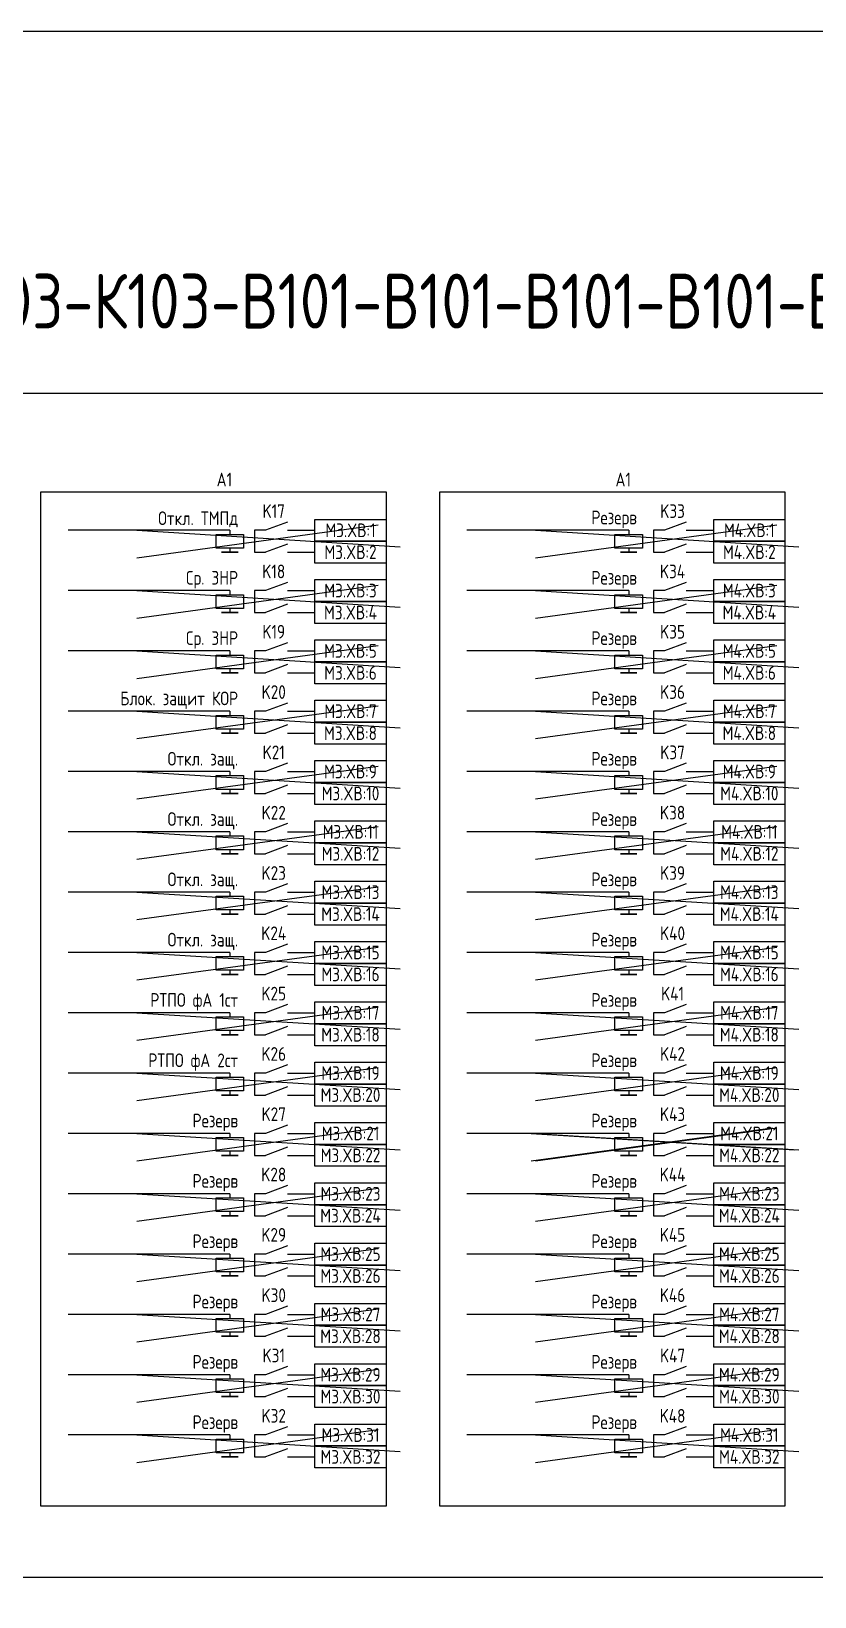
# Model space of a CAD drawing. Header units: millimetres. Extents: x -1117 to 3702, y -90 to 586.
# Drawn here: x -671.2 to -528.3, y 300.5 to 586 of the extents above; entities that cross this region are included whole.
import ezdxf

# ---------------------------------------------------------------- set-up
doc = ezdxf.new("R2010")
doc.units = ezdxf.units.MM
doc.styles.add('Gost_type_A', font='GOST_A.TTF')

msp = doc.modelspace()

# ---------------------------------------------------------------- linework, layer by layer
for p, q in [((-634.98, 494.99), (-664.48, 494.99)), ((-634.98, 494.99), (-634.98, 494.24)), ((-562.25, 494.99), (-591.75, 494.99)), ((-562.25, 494.99), (-562.25, 494.24)), ((-634.98, 491.74), (-634.98, 490.99)), ((-562.25, 491.74), (-562.25, 490.99)), ((-634.98, 483.99), (-664.48, 483.99)), ((-634.98, 483.99), (-634.98, 483.24)), ((-562.25, 483.99), (-591.75, 483.99)), ((-562.25, 483.99), (-562.25, 483.24)), ((-634.98, 480.74), (-634.98, 479.99)), ((-562.25, 480.74), (-562.25, 479.99)), ((-634.98, 472.99), (-664.48, 472.99)), ((-634.98, 472.99), (-634.98, 472.24)), ((-562.25, 472.99), (-591.75, 472.99)), ((-562.25, 472.99), (-562.25, 472.24)), ((-634.98, 469.74), (-634.98, 468.99)), ((-562.25, 469.74), (-562.25, 468.99)), ((-634.98, 461.99), (-664.48, 461.99)), ((-634.98, 461.99), (-634.98, 461.24)), ((-562.25, 461.99), (-591.75, 461.99)), ((-562.25, 461.99), (-562.25, 461.24)), ((-634.98, 458.74), (-634.98, 457.99)), ((-562.25, 458.74), (-562.25, 457.99)), ((-634.98, 450.99), (-664.48, 450.99)), ((-634.98, 450.99), (-634.98, 450.24)), ((-562.25, 450.99), (-591.75, 450.99)), ((-562.25, 450.99), (-562.25, 450.24)), ((-634.98, 447.74), (-634.98, 446.99)), ((-562.25, 447.74), (-562.25, 446.99)), ((-634.98, 439.99), (-664.48, 439.99)), ((-634.98, 439.99), (-634.98, 439.24)), ((-562.25, 439.99), (-591.75, 439.99)), ((-562.25, 439.99), (-562.25, 439.24)), ((-634.98, 436.74), (-634.98, 435.99)), ((-562.25, 436.74), (-562.25, 435.99)), ((-634.98, 428.99), (-664.48, 428.99)), ((-634.98, 428.99), (-634.98, 428.24)), ((-562.25, 428.99), (-591.75, 428.99)), ((-562.25, 428.99), (-562.25, 428.24)), ((-634.98, 425.74), (-634.98, 424.99)), ((-562.25, 425.74), (-562.25, 424.99)), ((-634.98, 417.99), (-664.48, 417.99)), ((-634.98, 417.99), (-634.98, 417.24)), ((-562.25, 417.99), (-591.75, 417.99)), ((-562.25, 417.99), (-562.25, 417.24)), ((-634.98, 414.74), (-634.98, 413.99)), ((-562.25, 414.74), (-562.25, 413.99)), ((-634.98, 406.99), (-664.48, 406.99)), ((-634.98, 406.99), (-634.98, 406.24)), ((-562.25, 406.99), (-591.75, 406.99)), ((-562.25, 406.99), (-562.25, 406.24)), ((-634.98, 403.74), (-634.98, 402.99)), ((-562.25, 403.74), (-562.25, 402.99)), ((-634.98, 395.99), (-664.48, 395.99)), ((-634.98, 395.99), (-634.98, 395.24)), ((-562.25, 395.99), (-591.75, 395.99)), ((-562.25, 395.99), (-562.25, 395.24)), ((-634.98, 392.74), (-634.98, 391.99)), ((-562.25, 392.74), (-562.25, 391.99)), ((-634.98, 384.99), (-664.48, 384.99)), ((-634.98, 384.99), (-634.98, 384.24)), ((-562.25, 384.99), (-591.75, 384.99)), ((-562.25, 384.99), (-562.25, 384.24)), ((-634.98, 381.74), (-634.98, 380.99)), ((-562.25, 381.74), (-562.25, 380.99)), ((-634.98, 373.99), (-664.48, 373.99)), ((-634.98, 373.99), (-634.98, 373.24)), ((-562.25, 373.99), (-591.75, 373.99)), ((-562.25, 373.99), (-562.25, 373.24)), ((-634.98, 370.74), (-634.98, 369.99)), ((-562.25, 370.74), (-562.25, 369.99)), ((-634.98, 362.99), (-664.48, 362.99)), ((-634.98, 362.99), (-634.98, 362.24)), ((-562.25, 362.99), (-591.75, 362.99)), ((-562.25, 362.99), (-562.25, 362.24)), ((-634.98, 359.74), (-634.98, 358.99)), ((-562.25, 359.74), (-562.25, 358.99)), ((-634.98, 351.99), (-664.48, 351.99)), ((-634.98, 351.99), (-634.98, 351.24)), ((-562.25, 351.99), (-591.75, 351.99)), ((-562.25, 351.99), (-562.25, 351.24)), ((-634.98, 348.74), (-634.98, 347.99)), ((-562.25, 348.74), (-562.25, 347.99)), ((-634.98, 340.99), (-664.48, 340.99)), ((-634.98, 340.99), (-634.98, 340.24)), ((-562.25, 340.99), (-591.75, 340.99)), ((-562.25, 340.99), (-562.25, 340.24)), ((-634.98, 337.74), (-634.98, 336.99)), ((-562.25, 337.74), (-562.25, 336.99)), ((-634.98, 329.99), (-664.48, 329.99)), ((-634.98, 329.99), (-634.98, 329.24)), ((-562.25, 329.99), (-591.75, 329.99)), ((-562.25, 329.99), (-562.25, 329.24)), ((-634.98, 326.74), (-634.98, 325.99)), ((-562.25, 326.74), (-562.25, 325.99))]:
    msp.add_line(p, q)
at = {"color": 6}
for p, q in [((-651.95, 489.99), (-607.95, 495.99)), ((-651.95, 494.99), (-603.95, 491.99)), ((-651.95, 478.99), (-607.95, 484.99)), ((-651.95, 483.99), (-603.95, 480.99)), ((-651.95, 467.99), (-607.95, 473.99)), ((-651.95, 472.99), (-603.95, 469.99)), ((-651.95, 456.99), (-607.95, 462.99)), ((-651.95, 461.99), (-603.95, 458.99)), ((-651.95, 445.99), (-607.95, 451.99)), ((-651.95, 450.99), (-603.95, 447.99)), ((-651.95, 434.99), (-607.95, 440.99)), ((-651.95, 439.99), (-603.95, 436.99)), ((-651.95, 423.99), (-607.95, 429.99)), ((-651.95, 428.99), (-603.95, 425.99)), ((-651.95, 412.99), (-607.95, 418.99)), ((-651.95, 417.99), (-603.95, 414.99)), ((-651.95, 401.99), (-607.95, 407.99)), ((-651.95, 406.99), (-603.95, 403.99)), ((-651.95, 390.99), (-607.95, 396.99)), ((-651.95, 395.99), (-603.95, 392.99))]:
    msp.add_line(p, q, dxfattribs=at)
at = {"ltscale": 1.08}
for p, q in [((-628.48, 494.99), (-630.48, 494.99)), ((-630.48, 494.99), (-630.48, 490.99)), ((-624.48, 494.99), (-619.48, 494.99)), ((-555.75, 494.99), (-557.75, 494.99)), ((-557.75, 494.99), (-557.75, 490.99)), ((-551.75, 494.99), (-546.75, 494.99)), ((-630.48, 490.99), (-628.48, 490.99)), ((-624.48, 490.99), (-619.48, 490.99)), ((-557.75, 490.99), (-555.75, 490.99)), ((-551.75, 490.99), (-546.75, 490.99)), ((-628.48, 483.99), (-630.48, 483.99)), ((-630.48, 483.99), (-630.48, 479.99)), ((-624.48, 483.99), (-619.48, 483.99)), ((-555.75, 483.99), (-557.75, 483.99)), ((-557.75, 483.99), (-557.75, 479.99)), ((-551.75, 483.99), (-546.75, 483.99)), ((-630.48, 479.99), (-628.48, 479.99)), ((-624.48, 479.99), (-619.48, 479.99)), ((-557.75, 479.99), (-555.75, 479.99)), ((-551.75, 479.99), (-546.75, 479.99)), ((-628.48, 472.99), (-630.48, 472.99)), ((-630.48, 472.99), (-630.48, 468.99)), ((-624.48, 472.99), (-619.48, 472.99)), ((-555.75, 472.99), (-557.75, 472.99)), ((-557.75, 472.99), (-557.75, 468.99)), ((-551.75, 472.99), (-546.75, 472.99)), ((-630.48, 468.99), (-628.48, 468.99)), ((-624.48, 468.99), (-619.48, 468.99)), ((-557.75, 468.99), (-555.75, 468.99)), ((-551.75, 468.99), (-546.75, 468.99)), ((-628.48, 461.99), (-630.48, 461.99)), ((-630.48, 461.99), (-630.48, 457.99)), ((-624.48, 461.99), (-619.48, 461.99)), ((-555.75, 461.99), (-557.75, 461.99)), ((-557.75, 461.99), (-557.75, 457.99)), ((-551.75, 461.99), (-546.75, 461.99)), ((-630.48, 457.99), (-628.48, 457.99)), ((-624.48, 457.99), (-619.48, 457.99)), ((-557.75, 457.99), (-555.75, 457.99)), ((-551.75, 457.99), (-546.75, 457.99)), ((-628.48, 450.99), (-630.48, 450.99)), ((-630.48, 450.99), (-630.48, 446.99)), ((-624.48, 450.99), (-619.48, 450.99)), ((-555.75, 450.99), (-557.75, 450.99)), ((-557.75, 450.99), (-557.75, 446.99)), ((-551.75, 450.99), (-546.75, 450.99)), ((-630.48, 446.99), (-628.48, 446.99)), ((-624.48, 446.99), (-619.48, 446.99)), ((-557.75, 446.99), (-555.75, 446.99)), ((-551.75, 446.99), (-546.75, 446.99)), ((-628.48, 439.99), (-630.48, 439.99)), ((-630.48, 439.99), (-630.48, 435.99)), ((-624.48, 439.99), (-619.48, 439.99)), ((-555.75, 439.99), (-557.75, 439.99)), ((-557.75, 439.99), (-557.75, 435.99)), ((-551.75, 439.99), (-546.75, 439.99)), ((-630.48, 435.99), (-628.48, 435.99)), ((-624.48, 435.99), (-619.48, 435.99)), ((-557.75, 435.99), (-555.75, 435.99)), ((-551.75, 435.99), (-546.75, 435.99)), ((-628.48, 428.99), (-630.48, 428.99)), ((-630.48, 428.99), (-630.48, 424.99)), ((-624.48, 428.99), (-619.48, 428.99)), ((-555.75, 428.99), (-557.75, 428.99)), ((-557.75, 428.99), (-557.75, 424.99)), ((-551.75, 428.99), (-546.75, 428.99)), ((-630.48, 424.99), (-628.48, 424.99)), ((-624.48, 424.99), (-619.48, 424.99)), ((-557.75, 424.99), (-555.75, 424.99)), ((-551.75, 424.99), (-546.75, 424.99)), ((-628.48, 417.99), (-630.48, 417.99)), ((-630.48, 417.99), (-630.48, 413.99)), ((-624.48, 417.99), (-619.48, 417.99)), ((-555.75, 417.99), (-557.75, 417.99)), ((-557.75, 417.99), (-557.75, 413.99)), ((-551.75, 417.99), (-546.75, 417.99)), ((-630.48, 413.99), (-628.48, 413.99)), ((-624.48, 413.99), (-619.48, 413.99)), ((-557.75, 413.99), (-555.75, 413.99)), ((-551.75, 413.99), (-546.75, 413.99)), ((-628.48, 406.99), (-630.48, 406.99)), ((-630.48, 406.99), (-630.48, 402.99)), ((-624.48, 406.99), (-619.48, 406.99)), ((-555.75, 406.99), (-557.75, 406.99)), ((-557.75, 406.99), (-557.75, 402.99)), ((-551.75, 406.99), (-546.75, 406.99)), ((-630.48, 402.99), (-628.48, 402.99)), ((-624.48, 402.99), (-619.48, 402.99)), ((-557.75, 402.99), (-555.75, 402.99)), ((-551.75, 402.99), (-546.75, 402.99)), ((-628.48, 395.99), (-630.48, 395.99)), ((-630.48, 395.99), (-630.48, 391.99)), ((-624.48, 395.99), (-619.48, 395.99)), ((-555.75, 395.99), (-557.75, 395.99)), ((-557.75, 395.99), (-557.75, 391.99)), ((-551.75, 395.99), (-546.75, 395.99)), ((-630.48, 391.99), (-628.48, 391.99)), ((-624.48, 391.99), (-619.48, 391.99)), ((-557.75, 391.99), (-555.75, 391.99)), ((-551.75, 391.99), (-546.75, 391.99)), ((-628.48, 384.99), (-630.48, 384.99)), ((-630.48, 384.99), (-630.48, 380.99)), ((-624.48, 384.99), (-619.48, 384.99)), ((-555.75, 384.99), (-557.75, 384.99)), ((-557.75, 384.99), (-557.75, 380.99)), ((-551.75, 384.99), (-546.75, 384.99)), ((-630.48, 380.99), (-628.48, 380.99)), ((-624.48, 380.99), (-619.48, 380.99)), ((-557.75, 380.99), (-555.75, 380.99)), ((-551.75, 380.99), (-546.75, 380.99)), ((-628.48, 373.99), (-630.48, 373.99)), ((-630.48, 373.99), (-630.48, 369.99)), ((-624.48, 373.99), (-619.48, 373.99)), ((-555.75, 373.99), (-557.75, 373.99)), ((-557.75, 373.99), (-557.75, 369.99)), ((-551.75, 373.99), (-546.75, 373.99)), ((-630.48, 369.99), (-628.48, 369.99)), ((-624.48, 369.99), (-619.48, 369.99)), ((-557.75, 369.99), (-555.75, 369.99)), ((-551.75, 369.99), (-546.75, 369.99)), ((-628.48, 362.99), (-630.48, 362.99)), ((-630.48, 362.99), (-630.48, 358.99)), ((-624.48, 362.99), (-619.48, 362.99)), ((-555.75, 362.99), (-557.75, 362.99)), ((-557.75, 362.99), (-557.75, 358.99)), ((-551.75, 362.99), (-546.75, 362.99)), ((-630.48, 358.99), (-628.48, 358.99)), ((-624.48, 358.99), (-619.48, 358.99)), ((-557.75, 358.99), (-555.75, 358.99)), ((-551.75, 358.99), (-546.75, 358.99)), ((-628.48, 351.99), (-630.48, 351.99)), ((-630.48, 351.99), (-630.48, 347.99)), ((-624.48, 351.99), (-619.48, 351.99)), ((-555.75, 351.99), (-557.75, 351.99)), ((-557.75, 351.99), (-557.75, 347.99)), ((-551.75, 351.99), (-546.75, 351.99)), ((-630.48, 347.99), (-628.48, 347.99)), ((-624.48, 347.99), (-619.48, 347.99)), ((-557.75, 347.99), (-555.75, 347.99)), ((-551.75, 347.99), (-546.75, 347.99)), ((-628.48, 340.99), (-630.48, 340.99)), ((-630.48, 340.99), (-630.48, 336.99)), ((-624.48, 340.99), (-619.48, 340.99)), ((-555.75, 340.99), (-557.75, 340.99)), ((-557.75, 340.99), (-557.75, 336.99)), ((-551.75, 340.99), (-546.75, 340.99)), ((-630.48, 336.99), (-628.48, 336.99)), ((-624.48, 336.99), (-619.48, 336.99)), ((-557.75, 336.99), (-555.75, 336.99)), ((-551.75, 336.99), (-546.75, 336.99)), ((-628.48, 329.99), (-630.48, 329.99)), ((-630.48, 329.99), (-630.48, 325.99)), ((-624.48, 329.99), (-619.48, 329.99)), ((-555.75, 329.99), (-557.75, 329.99)), ((-557.75, 329.99), (-557.75, 325.99)), ((-551.75, 329.99), (-546.75, 329.99)), ((-630.48, 325.99), (-628.48, 325.99)), ((-624.48, 325.99), (-619.48, 325.99)), ((-557.75, 325.99), (-555.75, 325.99)), ((-551.75, 325.99), (-546.75, 325.99))]:
    msp.add_line(p, q, dxfattribs=at)
at = {"ltscale": 4.32}
for p, q in [((-624.48, 496.49), (-628.48, 494.99)), ((-551.75, 496.49), (-555.75, 494.99)), ((-624.48, 492.49), (-628.48, 490.99)), ((-551.75, 492.49), (-555.75, 490.99)), ((-624.48, 485.49), (-628.48, 483.99)), ((-551.75, 485.49), (-555.75, 483.99)), ((-624.48, 481.49), (-628.48, 479.99)), ((-551.75, 481.49), (-555.75, 479.99)), ((-624.48, 474.49), (-628.48, 472.99)), ((-551.75, 474.49), (-555.75, 472.99)), ((-624.48, 470.49), (-628.48, 468.99)), ((-551.75, 470.49), (-555.75, 468.99)), ((-624.48, 463.49), (-628.48, 461.99)), ((-551.75, 463.49), (-555.75, 461.99)), ((-624.48, 459.49), (-628.48, 457.99)), ((-551.75, 459.49), (-555.75, 457.99)), ((-624.48, 452.49), (-628.48, 450.99)), ((-551.75, 452.49), (-555.75, 450.99)), ((-624.48, 448.49), (-628.48, 446.99)), ((-551.75, 448.49), (-555.75, 446.99)), ((-624.48, 441.49), (-628.48, 439.99)), ((-551.75, 441.49), (-555.75, 439.99)), ((-624.48, 437.49), (-628.48, 435.99)), ((-551.75, 437.49), (-555.75, 435.99)), ((-624.48, 430.49), (-628.48, 428.99)), ((-551.75, 430.49), (-555.75, 428.99)), ((-624.48, 426.49), (-628.48, 424.99)), ((-551.75, 426.49), (-555.75, 424.99)), ((-624.48, 419.49), (-628.48, 417.99)), ((-551.75, 419.49), (-555.75, 417.99)), ((-624.48, 415.49), (-628.48, 413.99)), ((-551.75, 415.49), (-555.75, 413.99)), ((-624.48, 408.49), (-628.48, 406.99)), ((-551.75, 408.49), (-555.75, 406.99)), ((-624.48, 404.49), (-628.48, 402.99)), ((-551.75, 404.49), (-555.75, 402.99)), ((-624.48, 397.49), (-628.48, 395.99)), ((-551.75, 397.49), (-555.75, 395.99)), ((-624.48, 393.49), (-628.48, 391.99)), ((-551.75, 393.49), (-555.75, 391.99)), ((-624.48, 386.49), (-628.48, 384.99)), ((-551.75, 386.49), (-555.75, 384.99)), ((-624.48, 382.49), (-628.48, 380.99)), ((-551.75, 382.49), (-555.75, 380.99)), ((-624.48, 375.49), (-628.48, 373.99)), ((-551.75, 375.49), (-555.75, 373.99)), ((-624.48, 371.49), (-628.48, 369.99)), ((-551.75, 371.49), (-555.75, 369.99)), ((-624.48, 364.49), (-628.48, 362.99)), ((-551.75, 364.49), (-555.75, 362.99)), ((-624.48, 360.49), (-628.48, 358.99)), ((-551.75, 360.49), (-555.75, 358.99)), ((-624.48, 353.49), (-628.48, 351.99)), ((-551.75, 353.49), (-555.75, 351.99)), ((-624.48, 349.49), (-628.48, 347.99)), ((-551.75, 349.49), (-555.75, 347.99)), ((-624.48, 342.49), (-628.48, 340.99)), ((-551.75, 342.49), (-555.75, 340.99)), ((-624.48, 338.49), (-628.48, 336.99)), ((-551.75, 338.49), (-555.75, 336.99)), ((-624.48, 331.49), (-628.48, 329.99)), ((-551.75, 331.49), (-555.75, 329.99)), ((-624.48, 327.49), (-628.48, 325.99)), ((-551.75, 327.49), (-555.75, 325.99))]:
    msp.add_line(p, q, dxfattribs=at)
at = {"color": 3}
for p, q in [((-579.22, 489.99), (-535.22, 495.99)), ((-579.22, 494.99), (-531.22, 491.99)), ((-579.22, 478.99), (-535.22, 484.99)), ((-579.22, 483.99), (-531.22, 480.99)), ((-579.22, 467.99), (-535.22, 473.99)), ((-579.22, 472.99), (-531.22, 469.99)), ((-579.22, 456.99), (-535.22, 462.99)), ((-579.22, 461.99), (-531.22, 458.99)), ((-579.22, 445.99), (-535.22, 451.99)), ((-579.22, 450.99), (-531.22, 447.99)), ((-579.22, 434.99), (-535.22, 440.99)), ((-579.22, 439.99), (-531.22, 436.99)), ((-579.22, 423.99), (-535.22, 429.99)), ((-579.22, 428.99), (-531.22, 425.99)), ((-579.22, 412.99), (-535.22, 418.99)), ((-579.22, 417.99), (-531.22, 414.99)), ((-579.22, 401.99), (-535.22, 407.99)), ((-579.22, 406.99), (-531.22, 403.99)), ((-579.22, 390.99), (-535.22, 396.99)), ((-579.22, 395.99), (-531.22, 392.99)), ((-651.95, 379.99), (-607.95, 385.99)), ((-580.03, 379.99), (-536.03, 385.99)), ((-579.22, 379.99), (-535.22, 385.99)), ((-651.95, 384.99), (-603.95, 381.99)), ((-580.03, 384.99), (-532.03, 381.99)), ((-579.22, 384.99), (-531.22, 381.99)), ((-651.95, 368.99), (-607.95, 374.99)), ((-579.22, 368.99), (-535.22, 374.99)), ((-651.95, 373.99), (-603.95, 370.99)), ((-579.22, 373.99), (-531.22, 370.99)), ((-651.95, 357.99), (-607.95, 363.99)), ((-651.95, 362.99), (-603.95, 359.99)), ((-579.22, 357.99), (-535.22, 363.99)), ((-579.22, 362.99), (-531.22, 359.99)), ((-651.95, 346.99), (-607.95, 352.99)), ((-651.95, 351.99), (-603.95, 348.99)), ((-579.22, 346.99), (-535.22, 352.99)), ((-579.22, 351.99), (-531.22, 348.99)), ((-651.95, 335.99), (-607.95, 341.99)), ((-651.95, 340.99), (-603.95, 337.99)), ((-579.22, 335.99), (-535.22, 341.99)), ((-579.22, 340.99), (-531.22, 337.99)), ((-651.95, 324.99), (-607.95, 330.99)), ((-651.95, 329.99), (-603.95, 326.99)), ((-579.22, 324.99), (-535.22, 330.99)), ((-579.22, 329.99), (-531.22, 326.99))]:
    msp.add_line(p, q, dxfattribs=at)
for points in [[(-1117.42, 586), (3701.92, 586), (3701.92, -90), (-1117.42, -90)], [(-839.89, 519.99), (266.63, 519.99), (266.63, 303.99), (-839.89, 303.99)], [(-669.42, 501.99), (-606.48, 501.99), (-606.48, 316.99), (-669.42, 316.99)], [(-596.68, 501.99), (-533.75, 501.99), (-533.75, 316.99), (-596.68, 316.99)], [(-619.48, 496.99), (-606.48, 496.99), (-606.48, 492.99), (-619.48, 492.99)], [(-546.75, 496.99), (-533.75, 496.99), (-533.75, 492.99), (-546.75, 492.99)], [(-632.48, 494.24), (-632.48, 491.74), (-637.48, 491.74), (-637.48, 494.24)], [(-559.75, 494.24), (-559.75, 491.74), (-564.75, 491.74), (-564.75, 494.24)], [(-619.48, 492.99), (-606.48, 492.99), (-606.48, 488.99), (-619.48, 488.99)], [(-546.75, 492.99), (-533.75, 492.99), (-533.75, 488.99), (-546.75, 488.99)], [(-633.48, 490.99), (-636.48, 490.99)], [(-560.75, 490.99), (-563.75, 490.99)], [(-619.48, 485.99), (-606.48, 485.99), (-606.48, 481.99), (-619.48, 481.99)], [(-546.75, 485.99), (-533.75, 485.99), (-533.75, 481.99), (-546.75, 481.99)], [(-632.48, 483.24), (-632.48, 480.74), (-637.48, 480.74), (-637.48, 483.24)], [(-559.75, 483.24), (-559.75, 480.74), (-564.75, 480.74), (-564.75, 483.24)], [(-633.48, 479.99), (-636.48, 479.99)], [(-619.48, 481.99), (-606.48, 481.99), (-606.48, 477.99), (-619.48, 477.99)], [(-560.75, 479.99), (-563.75, 479.99)], [(-546.75, 481.99), (-533.75, 481.99), (-533.75, 477.99), (-546.75, 477.99)], [(-619.48, 474.99), (-606.48, 474.99), (-606.48, 470.99), (-619.48, 470.99)], [(-546.75, 474.99), (-533.75, 474.99), (-533.75, 470.99), (-546.75, 470.99)], [(-632.48, 472.24), (-632.48, 469.74), (-637.48, 469.74), (-637.48, 472.24)], [(-559.75, 472.24), (-559.75, 469.74), (-564.75, 469.74), (-564.75, 472.24)], [(-633.48, 468.99), (-636.48, 468.99)], [(-619.48, 470.99), (-606.48, 470.99), (-606.48, 466.99), (-619.48, 466.99)], [(-560.75, 468.99), (-563.75, 468.99)], [(-546.75, 470.99), (-533.75, 470.99), (-533.75, 466.99), (-546.75, 466.99)], [(-619.48, 463.99), (-606.48, 463.99), (-606.48, 459.99), (-619.48, 459.99)], [(-546.75, 463.99), (-533.75, 463.99), (-533.75, 459.99), (-546.75, 459.99)], [(-632.48, 461.24), (-632.48, 458.74), (-637.48, 458.74), (-637.48, 461.24)], [(-619.48, 459.99), (-606.48, 459.99), (-606.48, 455.99), (-619.48, 455.99)], [(-559.75, 461.24), (-559.75, 458.74), (-564.75, 458.74), (-564.75, 461.24)], [(-546.75, 459.99), (-533.75, 459.99), (-533.75, 455.99), (-546.75, 455.99)], [(-633.48, 457.99), (-636.48, 457.99)], [(-560.75, 457.99), (-563.75, 457.99)], [(-619.48, 452.99), (-606.48, 452.99), (-606.48, 448.99), (-619.48, 448.99)], [(-546.75, 452.99), (-533.75, 452.99), (-533.75, 448.99), (-546.75, 448.99)], [(-632.48, 450.24), (-632.48, 447.74), (-637.48, 447.74), (-637.48, 450.24)], [(-619.48, 448.99), (-606.48, 448.99), (-606.48, 444.99), (-619.48, 444.99)], [(-559.75, 450.24), (-559.75, 447.74), (-564.75, 447.74), (-564.75, 450.24)], [(-546.75, 448.99), (-533.75, 448.99), (-533.75, 444.99), (-546.75, 444.99)], [(-633.48, 446.99), (-636.48, 446.99)], [(-560.75, 446.99), (-563.75, 446.99)], [(-619.48, 441.99), (-606.48, 441.99), (-606.48, 437.99), (-619.48, 437.99)], [(-546.75, 441.99), (-533.75, 441.99), (-533.75, 437.99), (-546.75, 437.99)], [(-632.48, 439.24), (-632.48, 436.74), (-637.48, 436.74), (-637.48, 439.24)], [(-619.48, 437.99), (-606.48, 437.99), (-606.48, 433.99), (-619.48, 433.99)], [(-559.75, 439.24), (-559.75, 436.74), (-564.75, 436.74), (-564.75, 439.24)], [(-546.75, 437.99), (-533.75, 437.99), (-533.75, 433.99), (-546.75, 433.99)], [(-633.48, 435.99), (-636.48, 435.99)], [(-560.75, 435.99), (-563.75, 435.99)], [(-619.48, 430.99), (-606.48, 430.99), (-606.48, 426.99), (-619.48, 426.99)], [(-546.75, 430.99), (-533.75, 430.99), (-533.75, 426.99), (-546.75, 426.99)], [(-632.48, 428.24), (-632.48, 425.74), (-637.48, 425.74), (-637.48, 428.24)], [(-619.48, 426.99), (-606.48, 426.99), (-606.48, 422.99), (-619.48, 422.99)], [(-559.75, 428.24), (-559.75, 425.74), (-564.75, 425.74), (-564.75, 428.24)], [(-546.75, 426.99), (-533.75, 426.99), (-533.75, 422.99), (-546.75, 422.99)], [(-633.48, 424.99), (-636.48, 424.99)], [(-560.75, 424.99), (-563.75, 424.99)], [(-619.48, 419.99), (-606.48, 419.99), (-606.48, 415.99), (-619.48, 415.99)], [(-546.75, 419.99), (-533.75, 419.99), (-533.75, 415.99), (-546.75, 415.99)], [(-632.48, 417.24), (-632.48, 414.74), (-637.48, 414.74), (-637.48, 417.24)], [(-559.75, 417.24), (-559.75, 414.74), (-564.75, 414.74), (-564.75, 417.24)], [(-633.48, 413.99), (-636.48, 413.99)], [(-619.48, 415.99), (-606.48, 415.99), (-606.48, 411.99), (-619.48, 411.99)], [(-560.75, 413.99), (-563.75, 413.99)], [(-546.75, 415.99), (-533.75, 415.99), (-533.75, 411.99), (-546.75, 411.99)], [(-619.48, 408.99), (-606.48, 408.99), (-606.48, 404.99), (-619.48, 404.99)], [(-546.75, 408.99), (-533.75, 408.99), (-533.75, 404.99), (-546.75, 404.99)], [(-632.48, 406.24), (-632.48, 403.74), (-637.48, 403.74), (-637.48, 406.24)], [(-559.75, 406.24), (-559.75, 403.74), (-564.75, 403.74), (-564.75, 406.24)], [(-633.48, 402.99), (-636.48, 402.99)], [(-619.48, 404.99), (-606.48, 404.99), (-606.48, 400.99), (-619.48, 400.99)], [(-560.75, 402.99), (-563.75, 402.99)], [(-546.75, 404.99), (-533.75, 404.99), (-533.75, 400.99), (-546.75, 400.99)], [(-619.48, 397.99), (-606.48, 397.99), (-606.48, 393.99), (-619.48, 393.99)], [(-546.75, 397.99), (-533.75, 397.99), (-533.75, 393.99), (-546.75, 393.99)], [(-632.48, 395.24), (-632.48, 392.74), (-637.48, 392.74), (-637.48, 395.24)], [(-559.75, 395.24), (-559.75, 392.74), (-564.75, 392.74), (-564.75, 395.24)], [(-633.48, 391.99), (-636.48, 391.99)], [(-619.48, 393.99), (-606.48, 393.99), (-606.48, 389.99), (-619.48, 389.99)], [(-560.75, 391.99), (-563.75, 391.99)], [(-546.75, 393.99), (-533.75, 393.99), (-533.75, 389.99), (-546.75, 389.99)], [(-619.48, 386.99), (-606.48, 386.99), (-606.48, 382.99), (-619.48, 382.99)], [(-546.75, 386.99), (-533.75, 386.99), (-533.75, 382.99), (-546.75, 382.99)], [(-632.48, 384.24), (-632.48, 381.74), (-637.48, 381.74), (-637.48, 384.24)], [(-619.48, 382.99), (-606.48, 382.99), (-606.48, 378.99), (-619.48, 378.99)], [(-559.75, 384.24), (-559.75, 381.74), (-564.75, 381.74), (-564.75, 384.24)], [(-546.75, 382.99), (-533.75, 382.99), (-533.75, 378.99), (-546.75, 378.99)], [(-633.48, 380.99), (-636.48, 380.99)], [(-560.75, 380.99), (-563.75, 380.99)], [(-619.48, 375.99), (-606.48, 375.99), (-606.48, 371.99), (-619.48, 371.99)], [(-546.75, 375.99), (-533.75, 375.99), (-533.75, 371.99), (-546.75, 371.99)], [(-632.48, 373.24), (-632.48, 370.74), (-637.48, 370.74), (-637.48, 373.24)], [(-619.48, 371.99), (-606.48, 371.99), (-606.48, 367.99), (-619.48, 367.99)], [(-559.75, 373.24), (-559.75, 370.74), (-564.75, 370.74), (-564.75, 373.24)], [(-546.75, 371.99), (-533.75, 371.99), (-533.75, 367.99), (-546.75, 367.99)], [(-633.48, 369.99), (-636.48, 369.99)], [(-560.75, 369.99), (-563.75, 369.99)], [(-619.48, 364.99), (-606.48, 364.99), (-606.48, 360.99), (-619.48, 360.99)], [(-546.75, 364.99), (-533.75, 364.99), (-533.75, 360.99), (-546.75, 360.99)], [(-632.48, 362.24), (-632.48, 359.74), (-637.48, 359.74), (-637.48, 362.24)], [(-619.48, 360.99), (-606.48, 360.99), (-606.48, 356.99), (-619.48, 356.99)], [(-559.75, 362.24), (-559.75, 359.74), (-564.75, 359.74), (-564.75, 362.24)], [(-546.75, 360.99), (-533.75, 360.99), (-533.75, 356.99), (-546.75, 356.99)], [(-633.48, 358.99), (-636.48, 358.99)], [(-560.75, 358.99), (-563.75, 358.99)], [(-632.48, 351.24), (-632.48, 348.74), (-637.48, 348.74), (-637.48, 351.24)], [(-619.48, 353.99), (-606.48, 353.99), (-606.48, 349.99), (-619.48, 349.99)], [(-559.75, 351.24), (-559.75, 348.74), (-564.75, 348.74), (-564.75, 351.24)], [(-546.75, 353.99), (-533.75, 353.99), (-533.75, 349.99), (-546.75, 349.99)], [(-619.48, 349.99), (-606.48, 349.99), (-606.48, 345.99), (-619.48, 345.99)], [(-546.75, 349.99), (-533.75, 349.99), (-533.75, 345.99), (-546.75, 345.99)], [(-633.48, 347.99), (-636.48, 347.99)], [(-560.75, 347.99), (-563.75, 347.99)], [(-619.48, 342.99), (-606.48, 342.99), (-606.48, 338.99), (-619.48, 338.99)], [(-546.75, 342.99), (-533.75, 342.99), (-533.75, 338.99), (-546.75, 338.99)], [(-632.48, 340.24), (-632.48, 337.74), (-637.48, 337.74), (-637.48, 340.24)], [(-559.75, 340.24), (-559.75, 337.74), (-564.75, 337.74), (-564.75, 340.24)], [(-633.48, 336.99), (-636.48, 336.99)], [(-619.48, 338.99), (-606.48, 338.99), (-606.48, 334.99), (-619.48, 334.99)], [(-560.75, 336.99), (-563.75, 336.99)], [(-546.75, 338.99), (-533.75, 338.99), (-533.75, 334.99), (-546.75, 334.99)], [(-619.48, 331.99), (-606.48, 331.99), (-606.48, 327.99), (-619.48, 327.99)], [(-546.75, 331.99), (-533.75, 331.99), (-533.75, 327.99), (-546.75, 327.99)], [(-632.48, 329.24), (-632.48, 326.74), (-637.48, 326.74), (-637.48, 329.24)], [(-559.75, 329.24), (-559.75, 326.74), (-564.75, 326.74), (-564.75, 329.24)], [(-633.48, 325.99), (-636.48, 325.99)], [(-619.48, 327.99), (-606.48, 327.99), (-606.48, 323.99), (-619.48, 323.99)], [(-560.75, 325.99), (-563.75, 325.99)], [(-546.75, 327.99), (-533.75, 327.99), (-533.75, 323.99), (-546.75, 323.99)]]:
    msp.add_lwpolyline(points, close=True)

# ---------------------------------------------------------------- texts
at = {"attachment_point": 8, "line_spacing_factor": 0.9, "style": 'Gost_type_A'}
for s, insert, char_height, width in [('ЮНИТ-М519-ШР-Р102-К103-К103-К103-В101-В101-В101-В101-В101-М186.0800-М186.0800-С01.03', (-596.28, 531.77), 10, 401), ('A1', (-635.98, 502.99), 2.5, 59), ('A1', (-563.25, 502.99), 2.5, 59)]:
    msp.add_mtext(s, dxfattribs=dict(at, insert=insert, char_height=char_height, width=width))
at = {"char_height": 2.5, "style": 'Gost_type_A'}
for s, insert, width, attachment_point in [('K17', (-626.98, 498.49), 5, 5), ('K33', (-554.25, 498.49), 5, 5), ('Откл. ТМПд', (-633.48, 496.99), 35.9386, 6), ('Резерв', (-560.75, 496.99), 35.9386, 6), ('M3.XВ:1', (-612.98, 494.99), 13, 5), ('M4.XВ:1', (-540.25, 494.99), 13, 5), ('M3.XВ:2', (-612.98, 490.99), 13, 5), ('M4.XВ:2', (-540.25, 490.99), 13, 5), ('K18', (-626.98, 487.49), 5, 5), ('K34', (-554.25, 487.49), 5, 5), ('Ср. ЗНР', (-633.48, 485.99), 35.9386, 6), ('Резерв', (-560.75, 485.99), 35.9386, 6), ('M3.XВ:3', (-612.98, 483.99), 13, 5), ('M4.XВ:3', (-540.25, 483.99), 13, 5), ('M3.XВ:4', (-612.98, 479.99), 13, 5), ('M4.XВ:4', (-540.25, 479.99), 13, 5), ('K19', (-626.98, 476.49), 5, 5), ('K35', (-554.25, 476.49), 5, 5), ('Ср. ЗНР', (-633.48, 474.99), 36.2681, 6), ('M3.XВ:5', (-612.98, 472.99), 13, 5), ('Резерв', (-560.75, 474.99), 36.2681, 6), ('M4.XВ:5', (-540.25, 472.99), 13, 5), ('M3.XВ:6', (-612.98, 468.99), 13, 5), ('M4.XВ:6', (-540.25, 468.99), 13, 5), ('Блок. защит КОР', (-633.48, 463.99), 34.6824, 6), ('K20', (-626.98, 465.49), 5, 5), ('Резерв', (-560.75, 463.99), 34.6824, 6), ('K36', (-554.25, 465.49), 4.3434, 5), ('M3.XВ:7', (-612.98, 461.99), 13, 5), ('M4.XВ:7', (-540.25, 461.99), 13, 5), ('M3.XВ:8', (-612.98, 457.99), 13, 5), ('M4.XВ:8', (-540.25, 457.99), 13, 5), ('Откл. защ.', (-633.48, 452.99), 31.0015, 6), ('K21', (-626.98, 454.49), 5, 5), ('Резерв', (-560.75, 452.99), 31.0015, 6), ('K37', (-554.25, 454.49), 5, 5), ('M3.XВ:9', (-612.98, 450.99), 13, 5), ('M4.XВ:9', (-540.25, 450.99), 13, 5), ('M3.XВ:10', (-612.98, 446.99), 13, 5), ('M4.XВ:10', (-540.25, 446.99), 13, 5), ('Откл. защ.', (-633.48, 441.99), 31.0015, 6), ('K22', (-626.98, 443.49), 5, 5), ('Резерв', (-560.75, 441.99), 31.0015, 6), ('K38', (-554.25, 443.49), 5, 5), ('M3.XВ:11', (-612.98, 439.99), 13, 5), ('M4.XВ:11', (-540.25, 439.99), 13, 5), ('M3.XВ:12', (-612.98, 435.99), 13, 5), ('M4.XВ:12', (-540.25, 435.99), 13, 5), ('Откл. защ.', (-633.48, 430.99), 31.0015, 6), ('K23', (-626.98, 432.49), 5, 5), ('Резерв', (-560.75, 430.99), 31.0015, 6), ('K39', (-554.25, 432.49), 5, 5), ('M3.XВ:13', (-612.98, 428.99), 13, 5), ('M4.XВ:13', (-540.25, 428.99), 13, 5), ('M3.XВ:14', (-612.98, 424.99), 13, 5), ('M4.XВ:14', (-540.25, 424.99), 13, 5), ('K24', (-626.98, 421.49), 5, 5), ('K40', (-554.25, 421.49), 5, 5), ('Откл. защ.', (-633.48, 419.99), 31.0015, 6), ('Резерв', (-560.75, 419.99), 31.0015, 6), ('M3.XВ:15', (-612.98, 417.99), 13, 5), ('M4.XВ:15', (-540.25, 417.99), 13, 5), ('M3.XВ:16', (-612.98, 413.99), 13, 5), ('M4.XВ:16', (-540.25, 413.99), 13, 5), ('K25', (-626.98, 410.49), 5, 5), ('K41', (-554.25, 410.49), 5, 5), ('РТПО фА 1ст', (-633.48, 408.99), 35.9386, 6), ('Резерв', (-560.75, 408.99), 35.9386, 6), ('M3.XВ:17', (-612.98, 406.99), 13, 5), ('M4.XВ:17', (-540.25, 406.99), 13, 5), ('M3.XВ:18', (-612.98, 402.99), 13, 5), ('M4.XВ:18', (-540.25, 402.99), 13, 5), ('K26', (-626.98, 399.49), 5, 5), ('K42', (-554.25, 399.49), 5, 5), ('РТПО фА 2ст', (-633.48, 397.99), 35.9386, 6), ('M3.XВ:19', (-612.98, 395.99), 13, 5), ('Резерв', (-560.75, 397.99), 35.9386, 6), ('M4.XВ:19', (-540.25, 395.99), 13, 5), ('M3.XВ:20', (-612.98, 391.99), 13, 5), ('M4.XВ:20', (-540.25, 391.99), 13, 5), ('Резерв', (-633.48, 386.99), 31.0015, 6), ('K27', (-626.98, 388.49), 5, 5), ('Резерв', (-560.75, 386.99), 31.0015, 6), ('K43', (-554.25, 388.49), 5, 5), ('M3.XВ:21', (-612.98, 384.99), 13, 5), ('M4.XВ:21', (-540.25, 384.99), 13, 5), ('M3.XВ:22', (-612.98, 380.99), 13, 5), ('M4.XВ:22', (-540.25, 380.99), 13, 5), ('Резерв', (-633.48, 375.99), 35.9386, 6), ('K28', (-626.98, 377.49), 5, 5), ('Резерв', (-560.75, 375.99), 35.9386, 6), ('K44', (-554.25, 377.49), 5, 5), ('M3.XВ:23', (-612.98, 373.99), 13, 5), ('M4.XВ:23', (-540.25, 373.99), 13, 5), ('M3.XВ:24', (-612.98, 369.99), 13, 5), ('M4.XВ:24', (-540.25, 369.99), 13, 5), ('Резерв', (-633.48, 364.99), 35.9385, 6), ('K29', (-626.98, 366.49), 5, 5), ('Резерв', (-560.75, 364.99), 35.9385, 6), ('K45', (-554.25, 366.49), 5, 5), ('M3.XВ:25', (-612.98, 362.99), 13, 5), ('M4.XВ:25', (-540.25, 362.99), 13, 5), ('M3.XВ:26', (-612.98, 358.99), 13, 5), ('M4.XВ:26', (-540.25, 358.99), 13, 5), ('Резерв', (-633.48, 353.99), 31.0015, 6), ('K30', (-626.98, 355.49), 5, 5), ('Резерв', (-560.75, 353.99), 31.0015, 6), ('K46', (-554.25, 355.49), 5, 5), ('M3.XВ:27', (-612.98, 351.99), 13, 5), ('M4.XВ:27', (-540.25, 351.99), 13, 5), ('M3.XВ:28', (-612.98, 347.99), 13, 5), ('M4.XВ:28', (-540.25, 347.99), 13, 5), ('K31', (-626.98, 344.49), 5, 5), ('K47', (-554.25, 344.49), 5, 5), ('Резерв', (-633.48, 342.99), 31.0015, 6), ('Резерв', (-560.75, 342.99), 31.0015, 6), ('M3.XВ:29', (-612.98, 340.99), 13, 5), ('M4.XВ:29', (-540.25, 340.99), 13, 5), ('M3.XВ:30', (-612.98, 336.99), 13, 5), ('M4.XВ:30', (-540.25, 336.99), 13, 5), ('K32', (-626.98, 333.49), 5, 5), ('K48', (-554.25, 333.49), 5, 5), ('Резерв', (-633.48, 331.99), 31.0015, 6), ('M3.XВ:31', (-612.98, 329.99), 13, 5), ('Резерв', (-560.75, 331.99), 31.0015, 6), ('M4.XВ:31', (-540.25, 329.99), 13, 5), ('M3.XВ:32', (-612.98, 325.99), 13, 5), ('M4.XВ:32', (-540.25, 325.99), 13, 5)]:
    msp.add_mtext(s, dxfattribs=dict(at, insert=insert, width=width, attachment_point=attachment_point))

doc.saveas('drawing.dxf')
